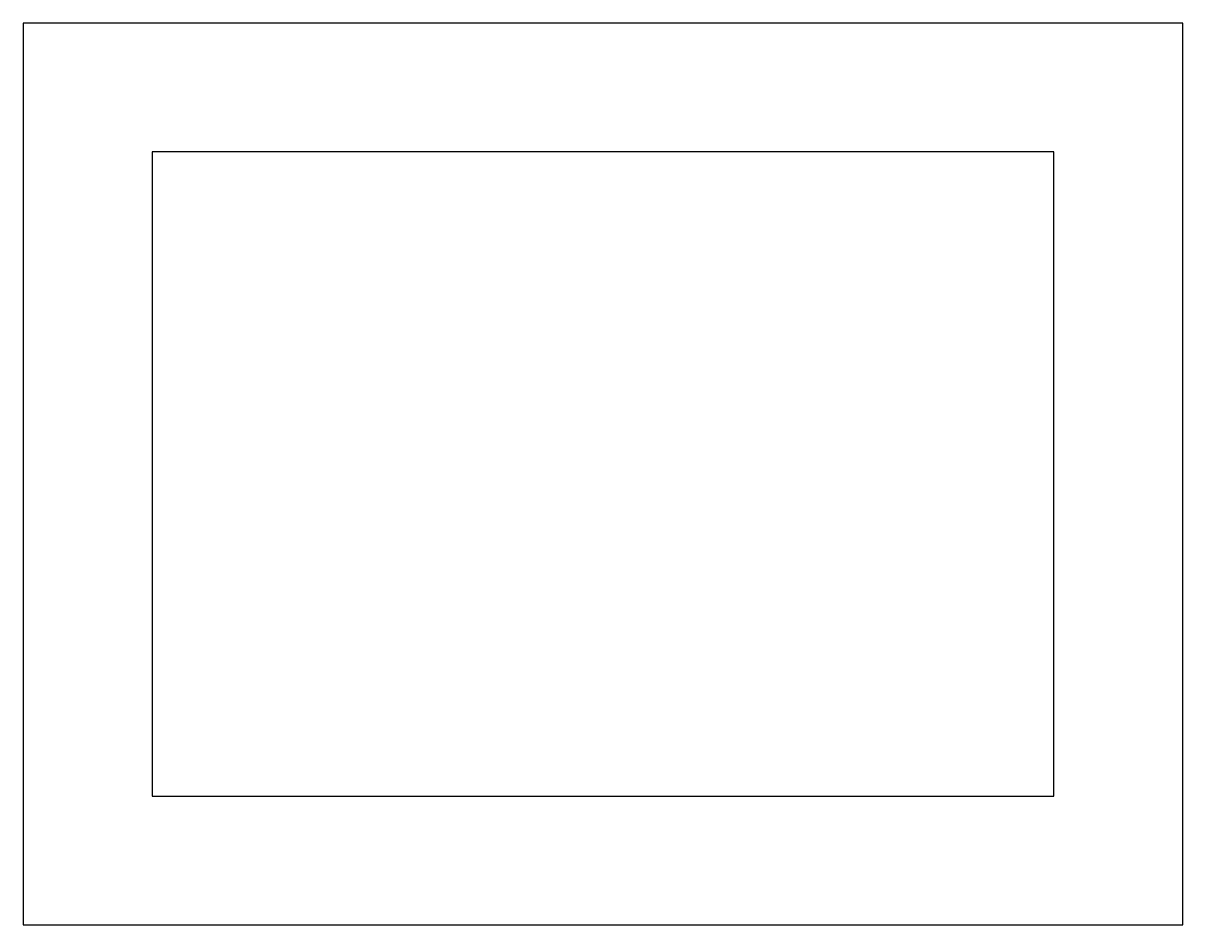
# Model space of a CAD drawing. Header units: millimetres. Extents: x 10 to 100, y 10 to 80.
import ezdxf

# ---------------------------------------------------------------- set-up
doc = ezdxf.new("R2010")
doc.units = ezdxf.units.MM
doc.layers.add('CUT', color=7, linetype='Continuous')

# ---------------------------------------------------------------- blocks, each defined once
blk = doc.blocks.new('WHOLE_DRAWING')
at = {"layer": 'CUT'}
for p, q in [((100, 80), (10, 80)), ((10, 80), (10, 10)), ((100, 10), (100, 80)), ((90, 70), (20, 70)), ((20, 70), (20, 20)), ((90, 20), (90, 70)), ((20, 20), (90, 20)), ((10, 10), (100, 10))]:
    blk.add_line(p, q, dxfattribs=at)

msp = doc.modelspace()

# ---------------------------------------------------------------- block references
at = {"layer": 'CUT'}
msp.add_blockref('WHOLE_DRAWING', (0, 0), dxfattribs=at)

doc.saveas('drawing.dxf')
